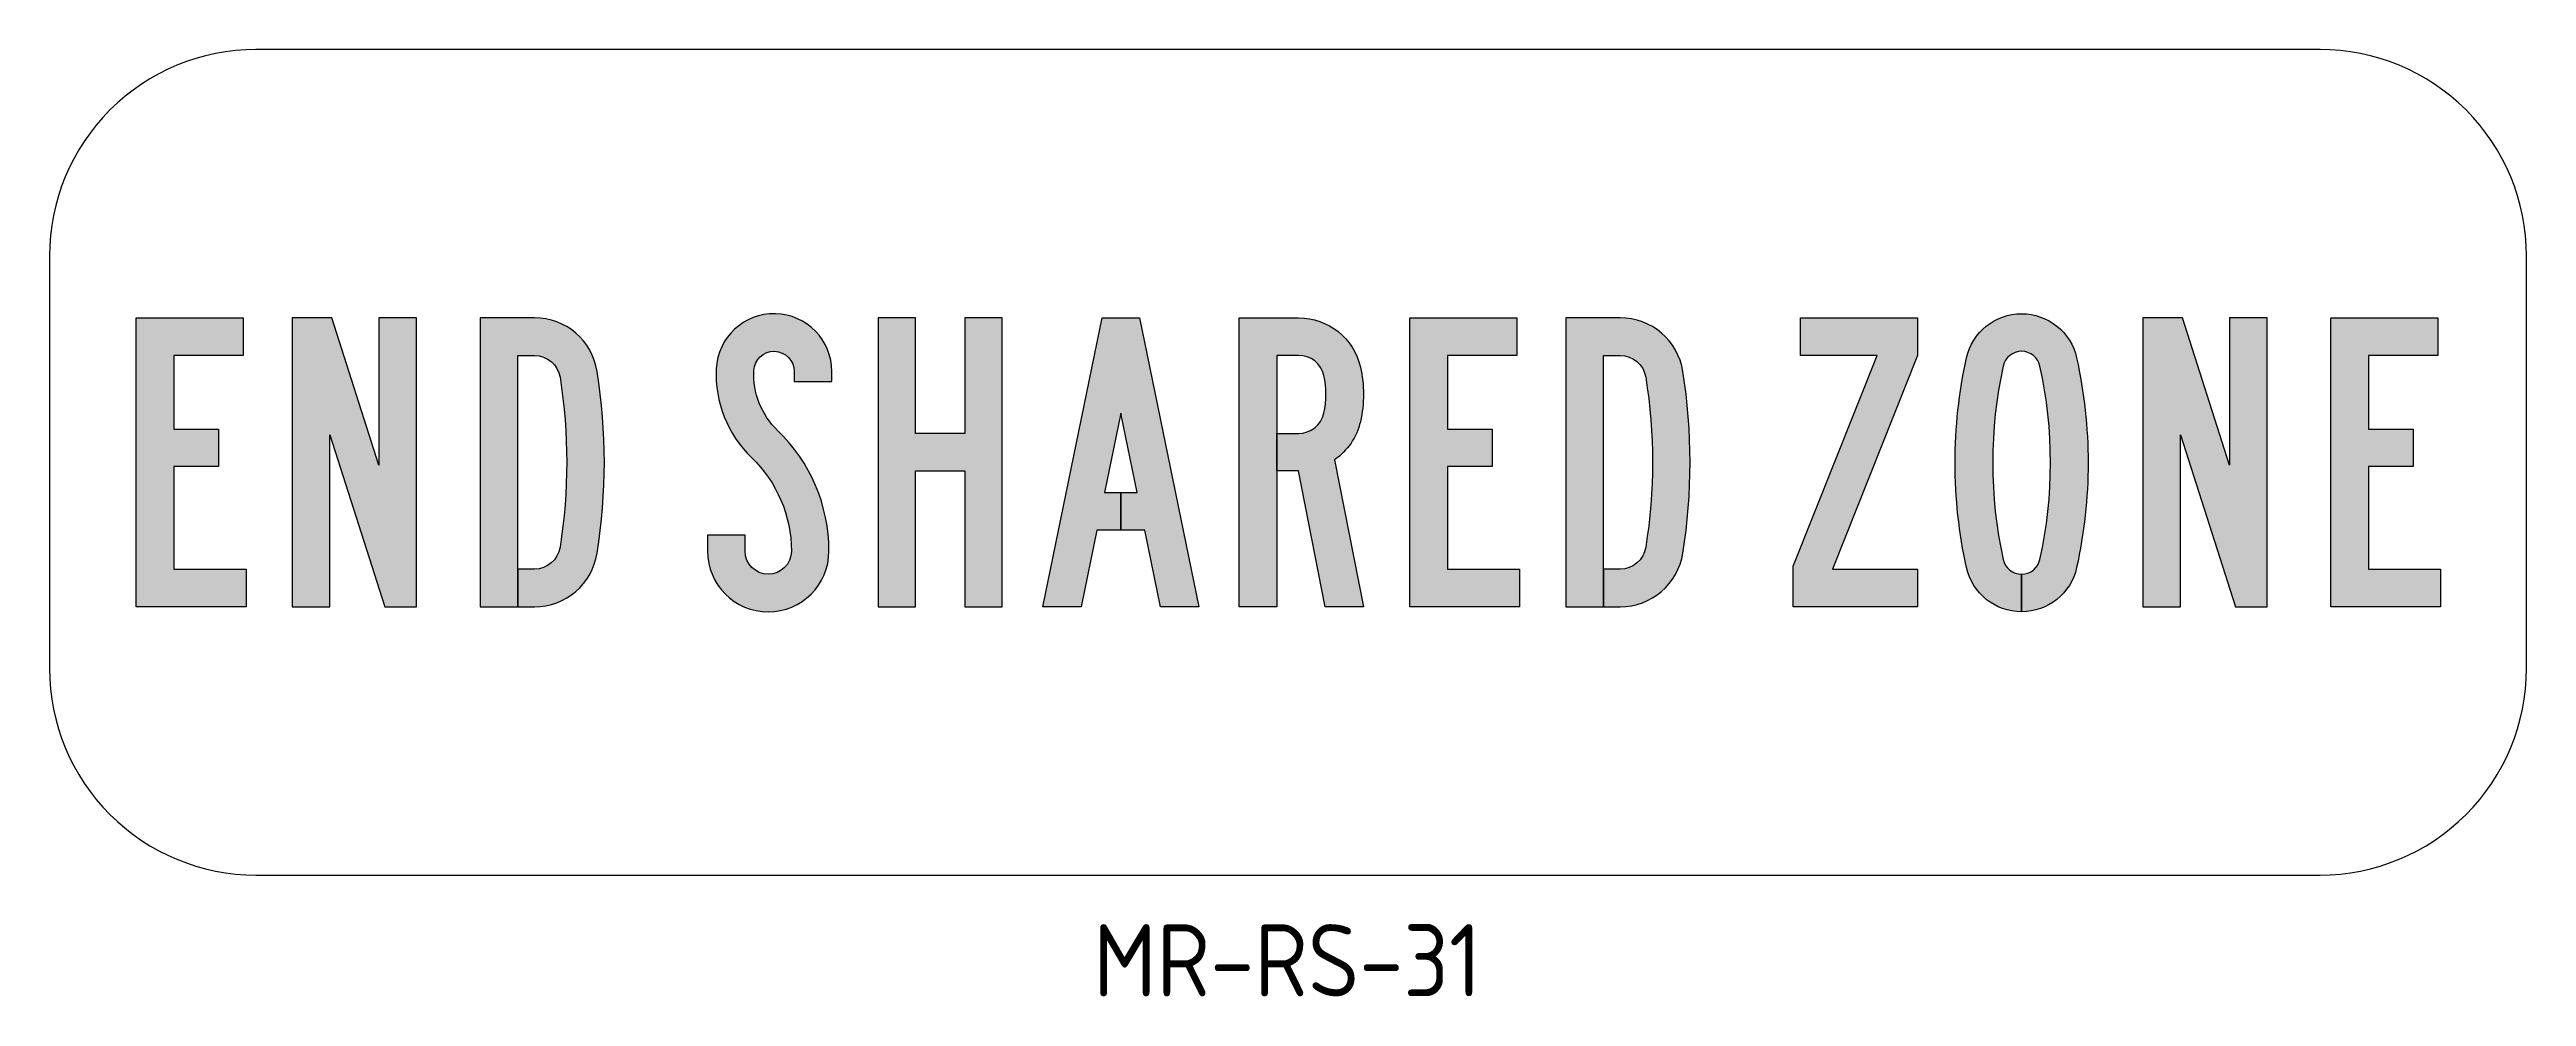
# Model space of a CAD drawing. Header units: millimetres. Extents: x -60 to 60, y -6 to 40.
import ezdxf
from ezdxf.enums import TextEntityAlignment as Align

# ---------------------------------------------------------------- set-up
doc = ezdxf.new("R2010")
doc.units = ezdxf.units.MM
doc.layers.add('DIM', color=1, linetype='Continuous')
doc.layers.add('GSBWFILL', color=1, linetype='Continuous', lineweight=0)
doc.styles.add('T35', font='isocp2.shx', dxfattribs={"height": 3.5})
doc.styles.add('TSText', font='isocp2.shx')

# ---------------------------------------------------------------- blocks, each defined once
blk = doc.blocks.new('*U19')
at = {"layer": 'GSBWFILL', "linetype": 'Continuous', "transparency": 33554687}
blk.add_lwpolyline([(-250, -100), (250, -100, 0.4142136), (300, -50), (300, 50, 0.4142136), (250, 100), (-250, 100, 0.4142136), (-300, 50), (-300, -50, 0.4142136), (-250, -100)], format="xyb", close=True, dxfattribs=at).dxf.unprotected_set("ltscale", 0)
at = {"layer": 'GSBWFILL', "color": 250, "transparency": 33554687, "style": 'TSText'}
for s in ['levels:GSCOLORFILL|GSBWFILL|GSOUTLINE', 'panelStyle:MR-REG-S-31.ssm', 'constructPanels:900|600|450', 'chevronShoulderRadius:300.000', 'panelBorderRadius:300.000', 'chevronTipRadius:300.000', 'panelRoundCorners:0', 'constructPanelMode:0', 'panelStation:none', 'panelWidthLock:1', 'panelHeightLock:1', 'widthRounding:10', 'heightRounding:10', 'panelName:name', 'panelQuantity:1', 'panelMaterial:0', 'legendMaterial:0', 'panelMounting:1', 'marginAlign:9', 'panelStandard:2', 'panelSizes:', 'panelShape:0', 'version:2']:
    blk.add_text(s, height=0.001, dxfattribs=at).set_placement((0, 99.998), align=Align.CENTER)
blk = doc.blocks.new('*U4')
at = {"layer": 'GSBWFILL', "linetype": 'Continuous'}
blk.add_hatch(color=256, dxfattribs=at).paths.add_polyline_path([(0, 0), (76, 0), (76, 26), (26, 26), (26, 97), (57, 97), (57, 123), (26, 123), (26, 174), (74, 174), (74, 200), (0, 200)])
at = {"layer": 'GSBWFILL'}
blk.add_lwpolyline([(74, 200), (74, 174), (26, 174), (26, 123), (57, 123), (57, 97), (26, 97), (26, 26), (76, 26), (76, 0), (0, 0), (0, 200)], close=True, dxfattribs=at)
blk = doc.blocks.new('*U5')
at = {"layer": 'GSBWFILL', "linetype": 'Continuous'}
blk.add_hatch(color=256, dxfattribs=at).paths.add_polyline_path([(0, 0), (26, 0), (26, 119), (64, 0), (86, 0), (86, 200), (60, 200), (60, 98), (27.4, 200), (0, 200)])
at = {"layer": 'GSBWFILL'}
blk.add_lwpolyline([(64, 0), (86, 0), (86, 200), (60, 200), (60, 98), (27.4, 200), (0, 200), (0, 0), (26, 0), (26, 119)], close=True, dxfattribs=at)
blk = doc.blocks.new('*U6')
at = {"layer": 'GSBWFILL', "linetype": 'Continuous'}
blk.add_hatch(color=256, dxfattribs=at).paths.add_polyline_path([(55.3, 158.8, -0.079144), (55.3, 41.2, -0.36867), (37.6, 26), (26, 26), (26, 0), (37.6, 0, 0.36867), (81, 37.1, 0.079144), (81, 162.9, 0.36867), (37.6, 200), (0, 200), (0, 0), (26, 0), (26, 174), (37.6, 174, -0.36867)])
at = {"layer": 'GSBWFILL'}
blk.add_lwpolyline([(37.6, 26), (26, 26), (26, 0), (37.6, 0, 0.36867), (81, 37.1, 0.079144), (81, 162.9, 0.36867), (37.6, 200), (0, 200), (0, 0), (26, 0), (26, 174), (37.6, 174, -0.36867), (55.3, 158.8, -0.079144), (55.3, 41.2, -0.36867)], format="xyb", close=True, dxfattribs=at)
blk = doc.blocks.new('*U3')
at = {"layer": 'GSBWFILL', "color": 28, "true_color": 0x0a0a0a, "xscale": 0.35, "yscale": 0.35, "zscale": 0.35}
for name, p in [('*U4', (0, 0)), ('*U5', (37.8, 0)), ('*U6', (83.3, 0))]:
    blk.add_blockref(name, p, dxfattribs=at)
blk = doc.blocks.new('*U8')
at = {"layer": 'GSBWFILL', "linetype": 'Continuous'}
blk.add_hatch(color=256, dxfattribs=at).paths.add_polyline_path([(60, 162.8), (60, 155.8), (86, 155.8), (86, 162.8, 0.976753), (6, 164.7, 0.21602), (30.4, 103.3, -0.203742), (58, 38.5, -1), (26, 38.5), (26, 49.5), (0, 49.5), (0, 38.5, 1), (84, 38.5, 0.203742), (48.5, 122, -0.21602), (32, 163.5, -0.976753)])
at = {"layer": 'GSBWFILL'}
blk.add_lwpolyline([(84, 38.5, 0.203742), (48.5, 122, -0.21602), (32, 163.5, -0.976753), (60, 162.8), (60, 155.8), (86, 155.8), (86, 162.8, 0.976753), (6, 164.7, 0.21602), (30.4, 103.3, -0.203742), (58, 38.5, -1), (26, 38.5), (26, 49.5), (0, 49.5), (0, 38.5, 1)], format="xyb", close=True, dxfattribs=at)
blk = doc.blocks.new('*U9')
at = {"layer": 'GSBWFILL', "linetype": 'Continuous'}
blk.add_hatch(color=256, dxfattribs=at).paths.add_polyline_path([(26, 200), (0, 200), (0, 0), (26, 0), (26, 94), (60, 94), (60, 0), (86, 0), (86, 200), (60, 200), (60, 120), (26, 120)])
at = {"layer": 'GSBWFILL'}
blk.add_lwpolyline([(0, 0), (26, 0), (26, 94), (60, 94), (60, 0), (86, 0), (86, 200), (60, 200), (60, 120), (26, 120), (26, 200), (0, 200)], close=True, dxfattribs=at)
blk = doc.blocks.new('*U10')
at = {"layer": 'GSBWFILL', "linetype": 'Continuous'}
blk.add_hatch(color=256, dxfattribs=at).paths.add_polyline_path([(67, 200), (41, 200), (0, 0), (26.5, 0), (37.4, 53), (54, 53), (54, 79), (42.7, 79), (54, 133.9), (65.3, 79), (54, 79), (54, 53), (70.6, 53), (81.5, 0), (108, 0)])
at = {"layer": 'GSBWFILL'}
blk.add_lwpolyline([(54, 79), (65.3, 79), (54, 133.9), (42.7, 79), (54, 79), (54, 53), (37.4, 53), (26.5, 0), (0, 0), (41, 200), (67, 200), (108, 0), (81.5, 0), (70.6, 53), (54, 53)], close=True, dxfattribs=at)
blk = doc.blocks.new('*U11')
at = {"layer": 'GSBWFILL', "linetype": 'Continuous'}
blk.add_hatch(color=256, dxfattribs=at).paths.add_polyline_path([(58.5, 160.1, -0.113961), (58.5, 133.9, -0.349202), (41, 120), (26, 120), (26, 94), (41, 94, 0.000358), (41, 94), (59.5, 0), (86, 0), (66, 101.8, 0.186842), (83.8, 128.1, 0.113961), (83.8, 165.9, 0.349202), (41, 200), (0, 200), (0, 0), (26, 0), (26, 174), (41, 174, -0.349202)])
at = {"layer": 'GSBWFILL'}
blk.add_lwpolyline([(26, 94), (26, 120), (41, 120, 0.349202), (58.5, 133.9, 0.113961), (58.5, 160.1, 0.349202), (41, 174), (26, 174), (26, 0), (0, 0), (0, 200), (41, 200, -0.349202), (83.8, 165.9, -0.113961), (83.8, 128.1, -0.186842), (66, 101.8), (86, 0), (59.5, 0), (41, 94, -0.000358), (41, 94)], format="xyb", close=True, dxfattribs=at)
blk = doc.blocks.new('*U12')
at = {"layer": 'GSBWFILL', "linetype": 'Continuous'}
blk.add_hatch(color=256, dxfattribs=at).paths.add_polyline_path([(0, 0), (76, 0), (76, 26), (26, 26), (26, 97), (57, 97), (57, 123), (26, 123), (26, 174), (74, 174), (74, 200), (0, 200)])
at = {"layer": 'GSBWFILL'}
blk.add_lwpolyline([(74, 200), (74, 174), (26, 174), (26, 123), (57, 123), (57, 97), (26, 97), (26, 26), (76, 26), (76, 0), (0, 0), (0, 200)], close=True, dxfattribs=at)
blk = doc.blocks.new('*U13')
at = {"layer": 'GSBWFILL', "linetype": 'Continuous'}
blk.add_hatch(color=256, dxfattribs=at).paths.add_polyline_path([(55.3, 158.8, -0.079144), (55.3, 41.2, -0.36867), (37.6, 26), (26, 26), (26, 0), (37.6, 0, 0.36867), (81, 37.1, 0.079144), (81, 162.9, 0.36867), (37.6, 200), (0, 200), (0, 0), (26, 0), (26, 174), (37.6, 174, -0.36867)])
at = {"layer": 'GSBWFILL'}
blk.add_lwpolyline([(37.6, 26), (26, 26), (26, 0), (37.6, 0, 0.36867), (81, 37.1, 0.079144), (81, 162.9, 0.36867), (37.6, 200), (0, 200), (0, 0), (26, 0), (26, 174), (37.6, 174, -0.36867), (55.3, 158.8, -0.079144), (55.3, 41.2, -0.36867)], format="xyb", close=True, dxfattribs=at)
blk = doc.blocks.new('*U7')
at = {"layer": 'GSBWFILL', "color": 28, "true_color": 0x0a0a0a, "xscale": 0.35, "yscale": 0.35, "zscale": 0.35}
for name, p in [('*U8', (0, 0)), ('*U9', (41.3, 0)), ('*U10', (81.2, 0)), ('*U11', (128.8, 0)), ('*U12', (170.1, 0)), ('*U13', (207.9, 0))]:
    blk.add_blockref(name, p, dxfattribs=at)
blk = doc.blocks.new('*U15')
at = {"layer": 'GSBWFILL', "linetype": 'Continuous'}
blk.add_hatch(color=256, dxfattribs=at).paths.add_polyline_path([(58, 174), (0, 28), (0, 0), (86, 0), (86, 26), (27.2, 26), (86, 174), (86, 200), (5, 200), (5, 174)])
at = {"layer": 'GSBWFILL'}
blk.add_lwpolyline([(86, 200), (86, 174), (27.2, 26), (86, 26), (86, 0), (0, 0), (0, 28), (58, 174), (5, 174), (5, 200)], close=True, dxfattribs=at)
blk = doc.blocks.new('*U16')
at = {"layer": 'GSBWFILL', "linetype": 'Continuous'}
blk.add_hatch(color=256, dxfattribs=at).paths.add_polyline_path([(84.1, 172.2, 0.803233), (7.9, 172.2, 0.109119), (7.9, 27.1, 0.351887), (46, -3.5), (46, 22.5, -0.351887), (33.3, 32.7, -0.109119), (33.3, 166.6, -0.803233), (58.7, 166.6, -0.109119), (58.7, 32.7, -0.35167), (46, 22.5), (46, -3.5, 0.351814), (84.1, 27.1, 0.109119)])
at = {"layer": 'GSBWFILL'}
blk.add_lwpolyline([(46, -3.5, -0.351887), (7.9, 27.1, -0.109119), (7.9, 172.2, -0.803233), (84.1, 172.2, -0.109119), (84.1, 27.1, -0.351814), (46, -3.5), (46, 22.5, 0.35167), (58.7, 32.7, 0.109119), (58.7, 166.6, 0.803233), (33.3, 166.6, 0.109119), (33.3, 32.7, 0.351887), (46, 22.5)], format="xyb", close=True, dxfattribs=at)
blk = doc.blocks.new('*U17')
at = {"layer": 'GSBWFILL', "linetype": 'Continuous'}
blk.add_hatch(color=256, dxfattribs=at).paths.add_polyline_path([(0, 0), (26, 0), (26, 119), (64, 0), (86, 0), (86, 200), (60, 200), (60, 98), (27.4, 200), (0, 200)])
at = {"layer": 'GSBWFILL'}
blk.add_lwpolyline([(64, 0), (86, 0), (86, 200), (60, 200), (60, 98), (27.4, 200), (0, 200), (0, 0), (26, 0), (26, 119)], close=True, dxfattribs=at)
blk = doc.blocks.new('*U18')
at = {"layer": 'GSBWFILL', "linetype": 'Continuous'}
blk.add_hatch(color=256, dxfattribs=at).paths.add_polyline_path([(0, 0), (76, 0), (76, 26), (26, 26), (26, 97), (57, 97), (57, 123), (26, 123), (26, 174), (74, 174), (74, 200), (0, 200)])
at = {"layer": 'GSBWFILL'}
blk.add_lwpolyline([(74, 200), (74, 174), (26, 174), (26, 123), (57, 123), (57, 97), (26, 97), (26, 26), (76, 26), (76, 0), (0, 0), (0, 200)], close=True, dxfattribs=at)
blk = doc.blocks.new('*U14')
at = {"layer": 'GSBWFILL', "color": 28, "true_color": 0x0a0a0a, "xscale": 0.35, "yscale": 0.35, "zscale": 0.35}
for name, p in [('*U15', (0, 0)), ('*U16', (39.2, 0)), ('*U17', (84.7, 0)), ('*U18', (130.2, 0))]:
    blk.add_blockref(name, p, dxfattribs=at)
blk = doc.blocks.new('*U2')
at = {"layer": 'GSBWFILL'}
for name, p in [('*U3', (-279.1, 0)), ('*U7', (-140.7, 0)), ('*U14', (122.3, 0))]:
    blk.add_blockref(name, p, dxfattribs=at)

msp = doc.modelspace()

# ---------------------------------------------------------------- block references
at = {"layer": 'GSBWFILL', "xscale": 0.2, "yscale": 0.2, "zscale": 0.2}
for name, p in [('*U19', (0, 20)), ('*U2', (0.02, 13))]:
    msp.add_blockref(name, p, dxfattribs=at)

# ---------------------------------------------------------------- texts
at = {"layer": 'DIM', "color": 3, "insert": (-0.03, -2.38), "char_height": 3.5, "width": 16.4248, "attachment_point": 2, "style": 'T35'}
msp.add_mtext('MR-RS-31', dxfattribs=at)

doc.saveas('drawing.dxf')
